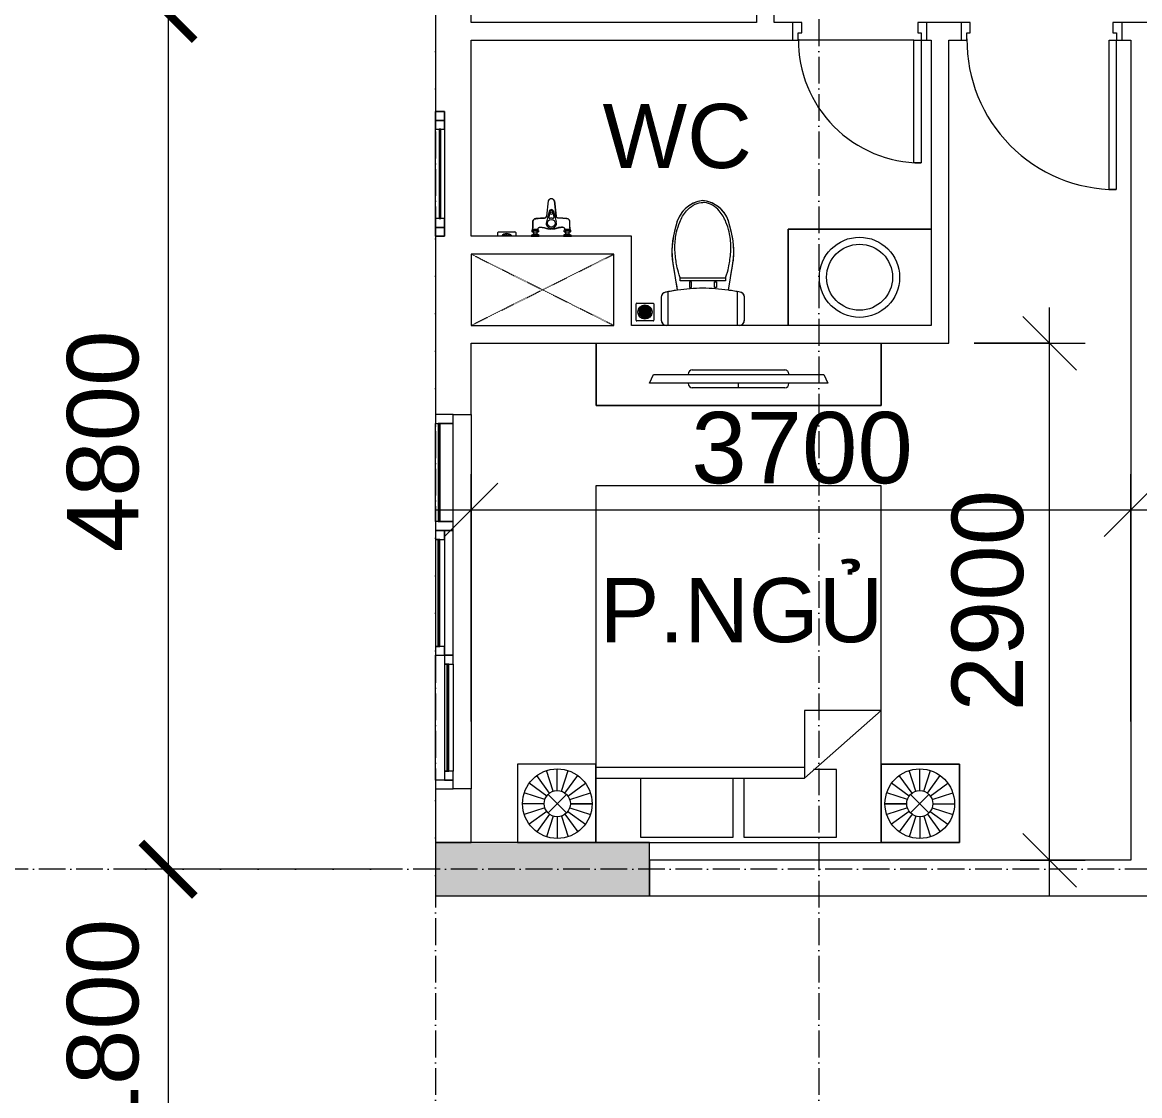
# Model space of a CAD drawing. Header units: millimetres. Extents: x -20144 to 122974, y -38328 to 48263.
# Drawn here: x 66054 to 72321, y 31680 to 37700 of the extents above; entities that cross this region are included whole.
import ezdxf

# ---------------------------------------------------------------- set-up
doc = ezdxf.new("R2010")
doc.units = ezdxf.units.MM
doc.linetypes.add('Dash', pattern=[6.35, 3.175, -3.175])
doc.linetypes.add('Grid Line', pattern=[4.2, 3, -0.6, 0, -0.6])
for name, color, linetype, lineweight in [('A-DETL-GENF', 31, 'Continuous', 5), ('A-DETL-GENF-HDLN', 161, 'Dash', 5), ('CHU', 181, 'Continuous', 5), ('CUA', 31, 'Continuous', 9), ('DIM', 1, 'Continuous', 5), ('DIM-200', 1, 'Continuous', 5), ('NET-CAT', 3, 'Continuous', 15), ('NET-THAY', 2, 'Continuous', 9), ('THIET BI', 44, 'Continuous', 5), ('THIET-BI', 44, 'Continuous', 5), ('TRUC', 225, 'Continuous', 5), ('X-COT T20$0$LC.HA', 8, 'Continuous', 9)]:
    doc.layers.add(name, color=color, linetype=linetype, lineweight=lineweight)
doc.styles.add('Arial_3', font='arial_0.ttf', dxfattribs={"height": 400})
doc.styles.add('Arial_4', font='arial_0.ttf', dxfattribs={"height": 360})
doc.styles.add('TA1', font='arial_0.ttf')
doc.dimstyles.new('D_200_KTx2', dxfattribs={"dimtxt": 400, "dimasz": 300, "dimexe": 300, "dimexo": 300, "dimgap": 160, "dimtad": 1, "dimdec": 0, "dimzin": 9, "dimtxsty": 'TA1', "dimblk": 'ARCHTICK', "dimcen": 1, "dimdle": 300, "dimclrd": 256, "dimclre": 256, "dimclrt": 7, "dimadec": 0, "dimazin": 0, "dimtfac": 1, "dimtdec": 0, "dimtix": 1, "dimtmove": 1, "dimatfit": 3, "dimldrblk": 'ARCHTICK', "dimfxl": 0, "dimtolj": 1, "dimtzin": 0, "dimlwd": -1, "dimlwe": -1, "dimarcsym": 0})
doc.dimstyles.new('Diagonal_-_2mm_Arial', dxfattribs={"dimscale": 304.8, "dimtxt": 408.10376, "dimasz": 0.984252, "dimexe": 0.656168, "dimexo": 4.593176, "dimgap": 0.098425, "dimtad": 1, "dimdec": 0, "dimzin": 0, "dimdsep": 46, "dimtxsty": 'Arial_3', "dimblk1": 'OBLIQUE', "dimblk2": 'OBLIQUE', "dimsah": 1, "dimcen": 0.09, "dimdle": 0.656168, "dimazin": 0, "dimtfac": 1, "dimtdec": 4, "dimtix": 1, "dimtmove": 0, "dimatfit": 3, "dimfxl": 0, "dimtvp": 1, "dimtolj": 1, "dimtzin": 0, "dimlwd": 9, "dimlwe": 9, "dimarcsym": 0})

# ---------------------------------------------------------------- blocks, each defined once
blk = doc.blocks.new('CUA PHONG NGU - Type 1-1365721-MẶT BẰNG TẦNG 23')
at = {"layer": 'CUA'}
for p, q in [((-317.5, 890.3), (-277.5, 890.3)), ((-317.5, 52.3), (-317.5, 890.3)), ((-277.5, 890.3), (-277.5, 52.3)), ((-277.5, 52.3), (-317.5, 52.3))]:
    blk.add_line(p, q, dxfattribs=at)
at = {"layer": 'CUA', "lineweight": 5}
for p, q in [((-318.5, 52.3), (-348.5, 52.3)), ((-318.5, 11.3), (-318.5, 52.3)), ((-298.5, 11.3), (-318.5, 11.3)), ((-298.5, -47.7), (-298.5, 11.3)), ((521.5, 11.3), (501.5, 11.3)), ((501.5, 11.3), (501.5, -47.7)), ((551.5, 52.3), (521.5, 52.3)), ((521.5, 52.3), (521.5, 11.3)), ((-348.5, -47.7), (-298.5, -47.7)), ((501.5, -47.7), (551.5, -47.7))]:
    blk.add_line(p, q, dxfattribs=at)
blk.add_arc((-317.5, 52.3), 838, 359.5, 90, dxfattribs=at)
blk = doc.blocks.new('CUA WC - Type 1-1365096-MẶT BẰNG TẦNG 23')
at = {"layer": 'CUA'}
for p, q in [((-242.5, 740.3), (-202.5, 740.3)), ((-242.5, 52.3), (-242.5, 740.3)), ((-202.5, 740.3), (-202.5, 52.3)), ((-202.5, 52.3), (-242.5, 52.3))]:
    blk.add_line(p, q, dxfattribs=at)
at = {"layer": 'CUA', "lineweight": 5}
for p, q in [((-243.5, 52.3), (-273.5, 52.3)), ((-243.5, 11.3), (-243.5, 52.3)), ((-223.5, 11.3), (-243.5, 11.3)), ((-223.5, -47.7), (-223.5, 11.3)), ((446.5, 11.3), (426.5, 11.3)), ((426.5, 11.3), (426.5, -47.7)), ((476.5, 52.3), (446.5, 52.3)), ((446.5, 52.3), (446.5, 11.3)), ((-273.5, -47.7), (-223.5, -47.7)), ((426.5, -47.7), (476.5, -47.7))]:
    blk.add_line(p, q, dxfattribs=at)
blk.add_arc((-242.5, 52.3), 688, 359.5, 90, dxfattribs=at)
blk = doc.blocks.new('X-PHONG NGU 2 - X-PHONG NGU 2_Recovery_-1759957-MẶT BẰNG TẦNG 23')
at = {"layer": 'CUA'}
for p, q in [((-1000, 0), (-1050, 0)), ((-1050, 0), (-1050, -100)), ((-450, 0), (-1000, 0)), ((-1000, 0), (-1000, -75)), ((-1000, -100), (-1000, 0)), ((-450, -75), (-450, 0)), ((-400, 0), (-450, 0)), ((-450, 0), (-450, -100)), ((300, 0), (-400, 0)), ((-400, 0), (-400, -50)), ((-400, -100), (-400, 0)), ((300, -50), (300, 0)), ((350, 0), (300, 0)), ((300, 0), (300, -50)), ((350, -50), (350, 0)), ((350, 0), (950, 0)), ((1000, 0), (950, 0)), ((950, 0), (950, -50)), ((1050, 0), (1000, 0)), ((1000, 0), (1000, -100)), ((1000, -50), (1000, 0)), ((1050, -100), (1050, 0)), ((-400, -50), (300, -50)), ((-350, -50), (-400, -50)), ((-400, -50), (-400, -100)), ((-350, -100), (-350, -50)), ((300, -50), (250, -50)), ((250, -50), (250, -100)), ((300, -50), (350, -50)), ((300, -100), (300, -50)), ((950, -25), (350, -25)), ((350, -25), (350, -35)), ((350, -35), (950, -35)), ((950, -35), (350, -35)), ((350, -35), (350, -50)), ((350, -50), (950, -50)), ((950, -35), (950, -25)), ((950, -50), (950, -35)), ((950, -50), (1000, -50)), ((-1050, -100), (-1000, -100)), ((-450, -75), (-1000, -75)), ((-1000, -75), (-1000, -85)), ((-1000, -75), (-450, -75)), ((-1000, -85), (-450, -85)), ((-450, -100), (-1000, -100)), ((-450, -85), (-450, -75)), ((-450, -100), (-400, -100)), ((-400, -100), (-350, -100)), ((250, -75), (-350, -75)), ((-350, -75), (-350, -85)), ((-350, -85), (250, -85)), ((250, -85), (-350, -85)), ((-350, -85), (-350, -100)), ((-350, -100), (250, -100)), ((250, -85), (250, -75)), ((250, -100), (250, -85)), ((250, -100), (300, -100)), ((1000, -100), (300, -100)), ((1000, -100), (1050, -100))]:
    blk.add_line(p, q, dxfattribs=at)
blk = doc.blocks.new('X-GIUONG1 - X-GIUONG-1305651-MẶT BẰNG TẦNG 23')
at = {"layer": 'THIET BI'}
for p, q in [((-800, 0), (-1239, 0)), ((-1239, 0), (-1239, -439)), ((-1239, 0), (-800, 0)), ((-1239, -439), (-1239, 0)), ((-1059.6, -158.2), (-1131.2, -59.5)), ((-1039.2, -147.8), (-1076.9, -31.8)), ((-1016.6, -144.2), (-1016.6, -22.2)), ((-993.9, -147.8), (-956.3, -31.8)), ((-973.5, -158.2), (-901.9, -59.5)), ((-800, -439), (-800, 0)), ((800, 0), (-800, 0)), ((-800, 0), (-800, -2000)), ((800, 0), (-800, 0)), ((-800, 0), (-800, -439)), ((-800, 0), (-800, -2000)), ((-550, -30), (-550, -410)), ((-30, -30), (-550, -30)), ((-30, -360), (-30, -30)), ((30, -30), (30, -360)), ((550, -30), (30, -30)), ((550, -360), (550, -30)), ((1239, 0), (800, 0)), ((800, 0), (800, -439)), ((800, -2000), (800, 0)), ((1239, 0), (800, 0)), ((800, 0), (800, -439)), ((800, -2000), (800, 0)), ((973.5, -158.2), (901.9, -59.5)), ((993.9, -147.8), (956.3, -31.8)), ((1016.6, -144.2), (1016.6, -22.2)), ((1039.2, -147.8), (1076.9, -31.8)), ((1059.6, -158.2), (1131.2, -59.5)), ((1239, -439), (1239, 0)), ((1239, -439), (1239, 0)), ((-1075.8, -174.4), (-1174.4, -102.7)), ((-957.4, -174.4), (-858.7, -102.7)), ((957.4, -174.4), (858.7, -102.7)), ((1075.8, -174.4), (1174.4, -102.7)), ((-1086.1, -194.8), (-1202.1, -157.1)), ((-1068.3, -269.1), (-964.8, -165.6)), ((-1068.3, -165.6), (-964.8, -269.1)), ((-947, -194.8), (-831, -157.1)), ((947, -194.8), (831, -157.1)), ((1068.3, -269.1), (964.8, -165.6)), ((1068.3, -165.6), (964.8, -269.1)), ((1086.1, -194.8), (1202.1, -157.1)), ((-1089.7, -217.4), (-1211.7, -217.4)), ((-1086.1, -240), (-1202.1, -277.7)), ((-947, -240), (-831, -277.7)), ((-943.4, -217.4), (-821.4, -217.4)), ((-821.4, -217.4), (-943.4, -217.4)), ((943.4, -217.4), (821.4, -217.4)), ((821.4, -217.4), (943.4, -217.4)), ((947, -240), (831, -277.7)), ((1086.1, -240), (1202.1, -277.7)), ((1089.7, -217.4), (1211.7, -217.4)), ((-1075.8, -260.4), (-1174.4, -332.1)), ((-1059.6, -276.6), (-1131.2, -375.2)), ((-1039.2, -287), (-1076.9, -402.9)), ((-1016.6, -290.5), (-1016.6, -412.5)), ((-993.9, -287), (-956.3, -402.9)), ((-973.5, -276.6), (-901.9, -375.2)), ((-957.4, -260.4), (-858.7, -332.1)), ((957.4, -260.4), (858.7, -332.1)), ((973.5, -276.6), (901.9, -375.2)), ((993.9, -287), (956.3, -402.9)), ((1016.6, -290.5), (1016.6, -412.5)), ((1039.2, -287), (1076.9, -402.9)), ((1059.6, -276.6), (1131.2, -375.2)), ((1075.8, -260.4), (1174.4, -332.1)), ((-370, -360), (-800, -740)), ((-370, -740), (-370, -360)), ((800, -360), (-370, -360)), ((-550, -410), (-420, -410)), ((-370, -420), (800, -420)), ((-1239, -439), (-800, -439)), ((-800, -439), (-1239, -439)), ((800, -439), (1239, -439)), ((800, -439), (1239, -439)), ((-800, -740), (-370, -740)), ((-800, -2000), (800, -2000)), ((-800, -2000), (800, -2000))]:
    blk.add_line(p, q, dxfattribs=at)
for centre, radius in [((-1016.6, -217.4), 195.1), ((1016.6, -217.4), 195.1), ((-1016.6, -217.4), 73.2), ((1016.6, -217.4), 73.2)]:
    blk.add_circle(centre, radius, dxfattribs=at)
blk = doc.blocks.new('X-TV - X-TV-1830100-MẶT BẰNG TẦNG 23')
at = {"layer": 'THIET BI'}
for p, q in [((1599.2, 350), (0, 350)), ((0, 350), (0, 0.4)), ((0, 350), (1599.2, 350)), ((0, 0.4), (0, 350)), ((1599.2, 0.4), (1599.2, 350)), ((1599.2, 350), (1599.2, 0.4)), ((299.6, 225), (1299.6, 225)), ((322.1, 175), (299.6, 225)), ((539.6, 250), (1059.6, 250)), ((799.6, 250), (799.6, 225)), ((1299.6, 225), (1277.1, 175)), ((1277.1, 175), (322.1, 175)), ((1059.6, 150), (539.6, 150))]:
    blk.add_line(p, q, dxfattribs=at)
for centre, start_param, end_param in [((539.6, 225), 0, 1.570796), ((1059.6, 225), 4.712389, 6.283185), ((539.6, 175), 1.570796, 3.141593), ((1059.6, 175), 3.141593, 4.712389)]:
    blk.add_ellipse(centre, major_axis=(0, 25), ratio=0.9, start_param=start_param, end_param=end_param, dxfattribs=at)
blk = doc.blocks.new('X-SEN1 - X-SEN-1404906-MẶT BẰNG TẦNG 23')
at = {"layer": 'THIET-BI'}
for p, q in [((-67.5, 0), (-112.5, 0)), ((-112.5, 0), (-112.5, -3.8)), ((-112.5, 0), (-67.5, 0)), ((-112.5, -3.8), (-112.5, 0)), ((-67.5, -3.8), (-67.5, 0)), ((-67.5, 0), (-67.5, -3.8)), ((112.5, 0), (67.5, 0)), ((67.5, 0), (67.5, -3.8)), ((67.5, 0), (67.5, -3.8)), ((112.5, 0), (67.5, 0)), ((112.5, -3.8), (112.5, 0)), ((112.5, -3.8), (112.5, 0)), ((-112.5, -3.8), (-99.9, -12.6)), ((-67.5, -3.8), (-112.5, -3.8)), ((-112.5, -3.8), (-99.9, -12.6)), ((-99.9, -25.3), (-107.2, -25.3)), ((-72.8, -25.3), (-107.2, -25.3)), ((-107.2, -34.3), (-105.1, -34.3)), ((-107.2, -34.3), (-72.8, -34.3)), ((-105.1, -34.3), (-105.1, -37.2)), ((-105.1, -34.3), (-105.1, -37.2)), ((-74.9, -34.3), (-105.1, -34.3)), ((-105.1, -37.2), (-74.9, -37.2)), ((-99.9, -12.6), (-99.9, -25.3)), ((-99.9, -12.6), (-80.1, -12.6)), ((-80.1, -12.6), (-99.9, -12.6)), ((-99.9, -12.6), (-99.9, -25.3)), ((-80.1, -12.6), (-67.5, -3.8)), ((-80.1, -12.6), (-67.5, -3.8)), ((-80.1, -25.3), (-80.1, -12.6)), ((-80.1, -25.3), (-80.1, -12.6)), ((-72.8, -25.3), (-80.1, -25.3)), ((-74.9, -37.2), (-74.9, -34.3)), ((-74.9, -34.3), (-72.8, -34.3)), ((-74.9, -37.2), (-74.9, -34.3)), ((67.5, -3.8), (80.1, -12.6)), ((112.5, -3.8), (67.5, -3.8)), ((67.5, -3.8), (80.1, -12.6)), ((80.1, -25.3), (72.8, -25.3)), ((107.2, -25.3), (72.8, -25.3)), ((72.8, -34.3), (74.9, -34.3)), ((72.8, -34.3), (107.2, -34.3)), ((74.9, -34.3), (74.9, -37.2)), ((74.9, -34.3), (74.9, -37.2)), ((105.1, -34.3), (74.9, -34.3)), ((74.9, -37.2), (105.1, -37.2)), ((80.1, -12.6), (80.1, -25.3)), ((99.9, -12.6), (80.1, -12.6)), ((80.1, -12.6), (99.9, -12.6)), ((99.9, -12.6), (80.1, -12.6)), ((80.1, -12.6), (80.1, -25.3)), ((99.9, -12.6), (112.5, -3.8)), ((99.9, -12.6), (112.5, -3.8)), ((99.9, -25.3), (99.9, -12.6)), ((99.9, -25.3), (99.9, -12.6)), ((107.2, -25.3), (99.9, -25.3)), ((105.1, -37.2), (105.1, -34.3)), ((105.1, -34.3), (107.2, -34.3)), ((105.1, -37.2), (105.1, -34.3)), ((-12.9, -141.7), (-27.6, -80.8)), ((-27.3, -113.1), (-17.5, -199.2)), ((-17.5, -199.2), (-27.3, -113.1)), ((-7.7, -139.6), (-13.8, -105.5)), ((7.7, -139.6), (13.8, -105.5)), ((12.9, -141.7), (27.6, -80.8)), ((17.5, -199.2), (27.3, -113.1)), ((17.5, -199.2), (27.3, -113.1))]:
    blk.add_line(p, q, dxfattribs=at)
for centre, radius in [((0, -73.2), 21.5), ((0, -130.1), 7.2)]:
    blk.add_circle(centre, radius, dxfattribs=at)
for centre, radius, start, end in [((-102.9, -29.8), 6.9, 148.02464, 211.97536), ((-102.9, -29.8), 6.9, 148.02464, 211.97536), ((-107.2, -27.1), 1.8, 90, 148.02464), ((-107.2, -27.1), 1.8, 90, 148.02464), ((-107.2, -32.5), 1.8, 211.97536, 270), ((-107.2, -32.5), 1.8, 211.97536, 270), ((-112.5, -29.8), 6.9, 319.28447, 40.71553), ((-94.4, -29.8), 6.9, 139.28447, 220.71553), ((-85.4, -29.8), 6.9, 319.28447, 40.71553), ((-67.5, -29.8), 6.9, 139.28447, 220.71553), ((-72.8, -27.1), 1.8, 31.97536, 90), ((-72.8, -27.1), 1.8, 31.97536, 90), ((-72.8, -32.5), 1.8, 270, 328.02464), ((-72.8, -32.5), 1.8, 270, 328.02464), ((-77.1, -29.8), 6.9, 328.02464, 31.97536), ((-77.1, -29.8), 6.9, 328.02464, 31.97536), ((-0.4, -73.2), 28.3, 89.25175, 195.66926), ((0.4, -73.2), 28.3, 344.33074, 90.74825), ((77.1, -29.8), 6.9, 148.02464, 211.97536), ((77.1, -29.8), 6.9, 148.02464, 211.97536), ((72.8, -27.1), 1.8, 90, 148.02464), ((72.8, -27.1), 1.8, 90, 148.02464), ((72.8, -32.5), 1.8, 211.97536, 270), ((72.8, -32.5), 1.8, 211.97536, 270), ((67.5, -29.8), 6.9, 319.28447, 40.71553), ((85.6, -29.8), 6.9, 139.28447, 220.71553), ((94.6, -29.8), 6.9, 319.28447, 40.71553), ((112.5, -29.8), 6.9, 139.28447, 220.71553), ((107.2, -27.1), 1.8, 31.97536, 90), ((107.2, -27.1), 1.8, 31.97536, 90), ((107.2, -32.5), 1.8, 270, 328.02464), ((107.2, -32.5), 1.8, 270, 328.02464), ((102.9, -29.8), 6.9, 328.02464, 31.97536), ((102.9, -29.8), 6.9, 328.02464, 31.97536), ((-9.4, -104.7), 4.5, 74.07034, 190.15556), ((-0.4, -73.2), 28.3, 254.07034, 270.74825), ((0.4, -73.2), 28.3, 269.25175, 285.92966), ((9.4, -104.7), 4.5, 349.84444, 105.92966), ((0, -134.7), 14.7, 208.41441, 331.58559), ((0, -136.6), 8.24, 201.12938, 338.87062), ((0, -191), 19.3, 205.0481, 334.9519), ((0, -191), 19.3, 205.0481, 334.9519)]:
    blk.add_arc(centre, radius, start, end, dxfattribs=at)
for points, knots in [([(-105.1, -37.2), (-105.1, -39.1), (-104.9, -42.9), (-104.7, -48.5), (-104.5, -54.2), (-104.2, -61.7), (-103.9, -68.4), (-103.8, -73.6), (-103.7, -75.5), (-103.7, -76.7), (-103.6, -77.6), (-103.6, -78.6), (-103.6, -79.8), (-103.6, -81), (-103.5, -81.8), (-103.5, -82.3), (-103.5, -82.6), (-103.4, -83), (-103.4, -83.5), (-103.3, -84.3), (-103.2, -85.5), (-103.1, -86.6), (-102.8, -87.6), (-102.6, -88.2), (-102.3, -88.9), (-101.9, -89.7), (-101.3, -90.8), (-100.6, -91.7), (-100, -92.5), (-99, -93.6), (-97.8, -94.7), (-96.2, -95.8), (-95, -96.6), (-93.7, -97.2), (-92.4, -97.7), (-91.2, -98.1), (-90.3, -98.4), (-89.6, -98.5), (-88.9, -98.7), (-88, -98.8), (-86.8, -99), (-85.6, -99.1), (-84.7, -99.1), (-84, -99.2), (-83.3, -99.3), (-82.3, -99.4), (-81.2, -99.5), (-79.7, -99.6), (-77.9, -99.8), (-75.5, -100), (-72.8, -100.2), (-70, -100.5), (-66.3, -100.8), (-61.6, -101.2), (-56, -101.5), (-51.7, -101.8), (-48.8, -101.9), (-47.3, -101.9), (-46.1, -101.9), (-45.1, -102), (-44.4, -102), (-43.6, -102), (-42.6, -102), (-41.4, -102), (-40.1, -102), (-39.3, -102.1), (-38.8, -102.1), (-38.5, -102.2), (-38.1, -102.2), (-37.6, -102.3), (-36.8, -102.4), (-35.6, -102.6), (-34.3, -103), (-33.2, -103.5), (-32.5, -104), (-31.7, -104.6), (-30.5, -105.7), (-29, -107.6), (-27.9, -110.1), (-27.4, -112), (-27.3, -113.1)], [0, 0, 0, 0, 0.041667, 0.083333, 0.125, 0.166667, 0.25, 0.270833, 0.28125, 0.291667, 0.296875, 0.302083, 0.3125, 0.322917, 0.328125, 0.330729, 0.333333, 0.335938, 0.338542, 0.34375, 0.354167, 0.364583, 0.369792, 0.375, 0.380208, 0.385417, 0.395833, 0.40625, 0.411458, 0.416667, 0.4375, 0.447917, 0.458333, 0.46875, 0.479167, 0.489583, 0.494792, 0.5, 0.505208, 0.510417, 0.520833, 0.53125, 0.536458, 0.541667, 0.546875, 0.552083, 0.5625, 0.572917, 0.583333, 0.604167, 0.625, 0.645833, 0.666667, 0.708333, 0.75, 0.791667, 0.802083, 0.8125, 0.822917, 0.828125, 0.833333, 0.838542, 0.84375, 0.854167, 0.864583, 0.869792, 0.872396, 0.875, 0.877604, 0.880208, 0.885417, 0.895833, 0.90625, 0.916667, 0.921875, 0.927083, 0.9375, 0.958333, 0.979167, 1, 1, 1, 1]), ([(-105.1, -37.2), (-104.5, -52.3), (-103.9, -68.7), (-103.3, -87.5), (-99.6, -93.9), (-92.4, -98.5), (-72.6, -100.1), (-54, -102.2), (-33.9, -102), (-28.7, -107.4), (-27.8, -111), (-27.3, -113.1)], [0, 0, 0, 0, 45.441328, 49.333631, 56.110562, 66.562664, 73.682324, 114.966912, 125.570438, 129.900151, 136.284558, 136.284558, 136.284558, 136.284558]), ([(0, -41), (-2, -40.9), (-5.6, -40.9), (-10.3, -41.2), (-14.4, -41.6), (-18, -42.2), (-21.2, -42.9), (-24.2, -43.7), (-27.1, -44.6), (-30, -45.4), (-32.9, -46.3), (-35.8, -47.2), (-38.8, -47.9), (-41.8, -48.6), (-45.1, -49.2), (-48.4, -49.8), (-51.8, -50.2), (-54.8, -50.5), (-56.9, -50.7), (-58.1, -50.8), (-59, -50.9), (-59.9, -51), (-60.8, -51), (-61.7, -51), (-62.4, -51), (-63, -51), (-63.6, -51), (-64.4, -50.9), (-65.1, -50.8), (-65.7, -50.7), (-66.1, -50.6), (-66.5, -50.5), (-67.1, -50.4), (-68.1, -50.1), (-69.1, -49.6), (-70.1, -49), (-71.1, -48.3), (-72, -47.4), (-72.8, -46.6), (-73.3, -45.8), (-73.8, -45.1), (-74.1, -44.3), (-74.4, -43.5), (-74.6, -42.6), (-74.7, -41.9), (-74.8, -41.3), (-74.8, -40.9), (-74.9, -40.4), (-74.9, -39.8), (-74.9, -38.8), (-74.9, -37.9), (-74.9, -37.2)], [0, 0, 0, 0, 0.041667, 0.083333, 0.125, 0.166667, 0.208333, 0.25, 0.291667, 0.333333, 0.375, 0.416667, 0.458333, 0.5, 0.541667, 0.583333, 0.625, 0.666667, 0.6875, 0.697917, 0.708333, 0.71875, 0.729167, 0.739583, 0.75, 0.755208, 0.760417, 0.770833, 0.78125, 0.786458, 0.791667, 0.796875, 0.802083, 0.8125, 0.833333, 0.84375, 0.854167, 0.875, 0.885417, 0.895833, 0.90625, 0.916667, 0.927083, 0.9375, 0.947917, 0.953125, 0.958333, 0.963542, 0.96875, 0.979167, 1, 1, 1, 1]), ([(-74.9, -37.2), (-74.9, -39.9), (-75, -44.9), (-67.9, -51.6), (-55.3, -50.7), (-39.4, -48.7), (-24.4, -43.4), (-11.8, -40.7), (0, -41)], [0, 0, 0, 0, 8.475038, 15.961674, 29.255673, 47.963091, 70.422589, 93.837243, 93.837243, 93.837243, 93.837243]), ([(74.9, -37.2), (74.9, -37.9), (74.9, -38.8), (74.9, -39.8), (74.9, -40.4), (74.8, -40.9), (74.8, -41.3), (74.7, -41.9), (74.6, -42.6), (74.4, -43.3), (74.3, -43.9), (74.1, -44.4), (73.8, -45.1), (73.3, -45.8), (72.8, -46.6), (72, -47.4), (71.1, -48.3), (70.1, -49), (69.1, -49.6), (68.1, -50.1), (67.1, -50.4), (66.5, -50.5), (66.1, -50.6), (65.7, -50.7), (65.1, -50.8), (64.4, -50.9), (63.5, -51), (62.7, -51), (62.1, -51), (61.5, -51), (60.8, -51), (59.9, -51), (59, -50.9), (58.1, -50.8), (56.9, -50.7), (54.8, -50.5), (51.8, -50.2), (47.2, -49.6), (41.8, -48.7), (36.8, -47.4), (32.9, -46.3), (30, -45.4), (27.1, -44.6), (24.2, -43.7), (21.2, -42.9), (18, -42.2), (14.4, -41.6), (10.3, -41.2), (5.6, -40.9), (2, -40.9), (0, -41)], [0, 0, 0, 0, 0.020833, 0.03125, 0.036458, 0.041667, 0.046875, 0.052083, 0.0625, 0.072917, 0.078125, 0.083333, 0.09375, 0.104167, 0.114583, 0.125, 0.145833, 0.15625, 0.166667, 0.1875, 0.197917, 0.203125, 0.208333, 0.213542, 0.21875, 0.229167, 0.239583, 0.25, 0.255208, 0.260417, 0.270833, 0.28125, 0.291667, 0.302083, 0.3125, 0.333333, 0.375, 0.416667, 0.5, 0.583333, 0.625, 0.666667, 0.708333, 0.75, 0.791667, 0.833333, 0.875, 0.916667, 0.958333, 1, 1, 1, 1]), ([(74.9, -37.2), (74.9, -39.9), (75, -44.9), (67.9, -51.6), (55.3, -50.7), (39.4, -48.7), (24.4, -43.4), (11.8, -40.7), (0, -41)], [0, 0, 0, 0, 8.475038, 15.961674, 29.255673, 47.963091, 70.422589, 93.837243, 93.837243, 93.837243, 93.837243]), ([(27.3, -113.1), (27.4, -112), (27.9, -110.1), (29, -107.6), (30.5, -105.7), (31.7, -104.6), (32.5, -104), (33.2, -103.5), (34.3, -103), (35.6, -102.6), (36.8, -102.4), (37.6, -102.3), (38.1, -102.2), (38.5, -102.2), (38.8, -102.1), (39.3, -102.1), (40.1, -102), (41.4, -102), (42.6, -102), (43.6, -102), (44.4, -102), (45.1, -102), (46.1, -101.9), (47.3, -101.9), (48.8, -101.9), (51.7, -101.8), (57.9, -101.4), (65.3, -100.9), (72.8, -100.2), (76.9, -99.8), (79.7, -99.6), (81.2, -99.5), (82.3, -99.4), (83.3, -99.3), (84, -99.2), (84.7, -99.1), (85.6, -99.1), (86.8, -99), (88, -98.8), (88.9, -98.7), (89.6, -98.5), (90.3, -98.4), (91.2, -98.1), (92.4, -97.7), (93.7, -97.2), (95, -96.6), (96.2, -95.8), (97.8, -94.7), (99.2, -93.4), (100.4, -91.9), (101.3, -90.8), (101.9, -89.7), (102.3, -88.9), (102.6, -88.2), (102.8, -87.6), (103.1, -86.6), (103.2, -85.5), (103.3, -84.3), (103.4, -83.5), (103.4, -83), (103.5, -82.6), (103.5, -82.3), (103.5, -81.8), (103.6, -81), (103.6, -79.8), (103.6, -78.6), (103.6, -77.6), (103.7, -76.7), (103.7, -75.5), (103.8, -73.6), (103.9, -70.3), (104.1, -65.5), (104.5, -54.2), (104.8, -44.8), (105.1, -37.2)], [0, 0, 0, 0, 0.020833, 0.041667, 0.0625, 0.072917, 0.078125, 0.083333, 0.09375, 0.104167, 0.114583, 0.119792, 0.122396, 0.125, 0.127604, 0.130208, 0.135417, 0.145833, 0.15625, 0.161458, 0.166667, 0.171875, 0.177083, 0.1875, 0.197917, 0.208333, 0.25, 0.333333, 0.375, 0.416667, 0.427083, 0.4375, 0.447917, 0.453125, 0.458333, 0.463542, 0.46875, 0.479167, 0.489583, 0.494792, 0.5, 0.505208, 0.510417, 0.520833, 0.53125, 0.541667, 0.552083, 0.5625, 0.583333, 0.59375, 0.604167, 0.614583, 0.619792, 0.625, 0.630208, 0.635417, 0.645833, 0.65625, 0.661458, 0.664062, 0.666667, 0.669271, 0.671875, 0.677083, 0.6875, 0.697917, 0.703125, 0.708333, 0.71875, 0.729167, 0.75, 0.791667, 0.833333, 1, 1, 1, 1]), ([(105.1, -37.2), (104.5, -52.3), (103.9, -68.7), (103.3, -87.5), (99.6, -93.9), (92.4, -98.5), (72.6, -100.1), (54, -102.2), (33.9, -102), (28.7, -107.4), (27.8, -111), (27.3, -113.1)], [0, 0, 0, 0, 45.441328, 49.333631, 56.110562, 66.562664, 73.682324, 114.966912, 125.570438, 129.900151, 136.284558, 136.284558, 136.284558, 136.284558])]:
    blk.add_open_spline(points, degree=3, knots=knots, dxfattribs=at)
blk = doc.blocks.new('X-LA - X-LA-1830109-MẶT BẰNG TẦNG 23')
at = {"layer": 'THIET-BI'}
for p, q in [((401.2, -540), (401.2, 0)), ((401.2, 0), (401.2, -540)), ((-401.2, -540), (401.2, -540)), ((401.2, -540), (-401.2, -540))]:
    blk.add_line(p, q, dxfattribs=at)
for radius in [225, 185]:
    blk.add_circle((0, -270), radius, dxfattribs=at)
blk = doc.blocks.new('X-XI2 - X-XI-V119-MẶT BẰNG TẦNG 23')
at = {"layer": 'THIET-BI'}
for p, q in [((194.6, 0), (194.6, -186.1)), ((215, -2.1), (204.3, 0)), ((-230.6, -16.8), (-233.2, -33.2)), ((-233.2, -29), (-233.2, -157.9)), ((-233.2, -29), (-233.2, -157.9)), ((-233.2, -33.2), (-233.2, -45)), ((-233.2, -45), (-233.2, -157.9)), ((-227.9, -12.2), (-230.6, -16.8)), ((-222, -6.1), (-227.9, -12.2)), ((-212.4, -1.2), (-222, -6.1)), ((-204.3, 0), (-212.4, -1.2)), ((-194.6, 0), (-194.6, -185.7)), ((219.3, -4.2), (215, -2.1)), ((224.8, -8.5), (219.3, -4.2)), ((227.7, -12), (224.8, -8.5)), ((231.6, -19.3), (227.7, -12)), ((233.2, -29), (231.6, -19.3)), ((233.2, -157.9), (233.2, -29)), ((233.2, -157.9), (233.2, -29)), ((233.2, -157.9), (233.2, -29)), ((-233.2, -157.9), (-232.9, -162.1)), ((-232.9, -162.1), (-231, -169.1)), ((-231, -169.1), (-228, -174.5)), ((-228, -174.5), (-224.2, -178.9)), ((-224.2, -178.9), (-216.9, -183.9)), ((-216.9, -183.9), (-209.4, -186.4)), ((-209.4, -186.4), (-202.4, -187.7)), ((-202.4, -187.7), (-192, -189.7)), ((143.8, -197.5), (212.9, -185.5)), ((212.9, -185.5), (220.8, -181.7)), ((220.8, -181.7), (226.5, -176.5)), ((226.5, -176.5), (231.9, -166.7)), ((231.9, -166.7), (233.2, -157.9)), ((-192, -189.7), (-184.2, -191.1)), ((-184.2, -191.1), (-168, -193.8)), ((-168, -193.8), (-149.9, -196.6)), ((-143.8, -197.5), (-166.7, -335.2)), ((-143.8, -197.5), (-166.7, -335.2)), ((-147.8, -221.1), (-155.3, -266.3)), ((-149.9, -196.6), (-143.8, -197.5)), ((-143.8, -197.5), (-147.8, -221.1)), ((-127.7, -249.9), (127.7, -249.9)), ((-127.7, -267.8), (-127.7, -249.9)), ((-76.6, -213.5), (-66.1, -213.5)), ((-76.6, -245), (-76.6, -213.5)), ((-66.1, -245), (-76.6, -245)), ((-66.1, -213.5), (-66.1, -245)), ((64, -213.5), (64, -245)), ((74.4, -213.5), (64, -213.5)), ((64, -245), (74.4, -245)), ((74.4, -245), (74.4, -213.5)), ((127.7, -249.9), (127.7, -267.8)), ((166.7, -335.2), (143.8, -197.5)), ((166.7, -335.2), (143.8, -197.5)), ((146.9, -216.1), (143.8, -197.5)), ((151.8, -245.3), (146.9, -216.1)), ((157.2, -277.8), (151.8, -245.3)), ((-161.5, -303.8), (-164.6, -322)), ((-157.7, -280.9), (-161.5, -303.8)), ((-155.3, -266.3), (-157.7, -280.9)), ((-8.6, -267.8), (-127.7, -267.8)), ((127.7, -267.8), (-8.6, -267.8)), ((161.7, -304.9), (157.2, -277.8)), ((166.7, -335.2), (161.7, -304.9)), ((-171, -365.1), (-172.5, -383)), ((-168.9, -349), (-171, -365.1)), ((-164.6, -322), (-168.9, -349)), ((171.6, -371), (166.7, -335.2)), ((173.2, -395.8), (171.6, -371)), ((-172.5, -383), (-173.5, -402.2)), ((-173.5, -402.2), (-173.1, -436.1)), ((-173.1, -436.1), (-172.5, -446.5)), ((172.5, -446.5), (173.5, -426.5)), ((173.5, -426.5), (173.2, -395.8)), ((-172.5, -446.5), (-169.6, -474.8)), ((-169.6, -474.8), (-166.5, -495.3)), ((-166.5, -495.3), (-161.1, -520.9)), ((165.2, -502.3), (172.5, -446.5)), ((-161.1, -520.9), (-151.4, -555.9)), ((-151.4, -555.9), (-143.5, -587)), ((145.5, -581), (151.4, -555.9)), ((151.4, -555.9), (155.1, -543.7)), ((155.1, -543.7), (161.7, -518.5)), ((161.7, -518.5), (165.2, -502.3)), ((-143.5, -587), (-131.8, -612.8)), ((-131.8, -612.8), (-121.7, -628.9)), ((114.1, -638.9), (131.6, -613.2)), ((131.6, -613.2), (145.5, -581)), ((-121.7, -628.9), (-100.2, -653.8)), ((-100.2, -653.8), (-87.5, -664.8)), ((-87.5, -664.8), (-69.9, -676.9)), ((-69.9, -676.9), (-49.6, -687.2)), ((-49.6, -687.2), (-19.9, -696.9)), ((34.6, -692.9), (60.8, -681.9)), ((60.8, -681.9), (86, -665.9)), ((86, -665.9), (100.2, -653.8)), ((100.2, -653.8), (114.1, -638.9)), ((-19.9, -696.9), (0, -700.2)), ((0, -700.2), (34.6, -692.9))]:
    blk.add_line(p, q, dxfattribs=at)
for centre, radius, start, end in [((204.3, -29), 29, 360, 90), ((204.3, -29), 29, 0, 90), ((-204.3, -29), 29, 90, 180), ((-204.3, -29), 29, 90, 180), ((-204.3, -157.9), 29, 180, 259.85987), ((-204.3, -157.9), 29, 180, 259.85987), ((18.1, 960), 1168.8, 258.77622, 262.03475), ((18.1, 960), 1168.8, 258.77622, 262.03475), ((-18.1, 960), 1168.8, 277.96525, 281.22378), ((-18.1, 960), 1168.8, 277.96525, 281.22378), ((204.3, -157.9), 29, 280.14013, 360), ((204.3, -157.9), 29, 280.14013, 0), ((18.1, 960), 1168.8, 262.14467, 269.16333), ((-16, 957.7), 1166.4, 270.83748, 277.76826), ((287.1, -414.4), 460.7, 170.09406, 197.88556), ((287.1, -414.4), 460.7, 170.09406, 197.88556), ((-287.1, -414.4), 460.7, 342.11444, 9.90594), ((-287.1, -414.4), 460.7, 342.11444, 9.90594), ((18.2, -529.6), 171.6, 188.82666, 263.90979), ((18.2, -529.6), 171.6, 188.82666, 263.90979), ((-18.2, -529.6), 171.6, 276.09021, 351.17334), ((-18.2, -529.6), 171.6, 276.09021, 351.17334)]:
    blk.add_arc(centre, radius, start, end, dxfattribs=at)
for points in [[(-127.7, -267.8), (-143.4, -315.6), (-152.2, -364.8), (-160.3, -442.2), (-151, -516.8), (-129.6, -585.3), (-93.5, -652), (-37.5, -689.3), (-2.9, -689.4), (0, -689.4)], [(127.7, -267.8), (143.4, -315.6), (152.2, -364.8), (160.3, -442.2), (151, -516.8), (129.6, -585.3), (93.5, -652), (37.5, -689.3), (2.9, -689.4), (0, -689.4)]]:
    blk.add_open_spline(points, degree=3, knots=[12.724379, 12.724379, 12.724379, 12.724379, 75.096459, 151.912755, 228.70098, 282.501534, 351.034079, 439.49288, 447.51098, 447.51098, 447.51098, 447.51098], dxfattribs=at)
blk = doc.blocks.new('X-PHONG WC - X-PHONG WC 700-1722877-MẶT BẰNG TẦNG 23')
at = {"layer": 'CUA'}
for p, q in [((-300, 100), (-350, 100)), ((-350, 100), (-350, 50)), ((-350, 100), (350, 100)), ((-350, 50), (-350, 100)), ((-250, 100), (-300, 100)), ((-300, 100), (-300, 50)), ((-300, 50), (-300, 100)), ((-250, 50), (-250, 100)), ((250, 80), (-250, 80)), ((-250, 80), (-250, 70)), ((-250, 70), (250, 70)), ((300, 100), (250, 100)), ((250, 100), (250, 50)), ((250, 70), (250, 80)), ((300, 50), (300, 100)), ((350, 100), (300, 100)), ((300, 100), (300, 50)), ((350, 50), (350, 100)), ((350, 100), (350, 50)), ((-350, 50), (-300, 50)), ((350, 50), (-350, 50)), ((-300, 50), (-250, 50)), ((250, 50), (300, 50)), ((300, 50), (350, 50))]:
    blk.add_line(p, q, dxfattribs=at)
blk = doc.blocks.new('X-PHEU - X-PHEU-V147-MẶT BẰNG TẦNG 23')
at = {"layer": 'THIET-BI'}
for p, q in [((25, 100), (25, 121)), ((29, 125), (121, 125)), ((52.5, 103.1), (52.5, 100)), ((57.5, 100), (57.5, 106.5)), ((62.5, 108.8), (62.5, 100)), ((67.5, 100), (67.5, 110.2)), ((72.5, 110.9), (72.5, 100)), ((77.5, 100), (77.5, 110.9)), ((82.5, 110.2), (82.5, 100)), ((87.5, 100), (87.5, 108.8)), ((92.5, 106.5), (92.5, 100)), ((97.5, 100), (97.5, 103.1)), ((125, 121), (125, 100))]:
    blk.add_line(p, q, dxfattribs=at)
for centre, radius, start, end in [((29, 121), 4, 90, 180), ((75, 75), 40, 43.88071, 138.88774), ((75, 75), 36, 119.0853, 128.68219), ((75, 75), 36, 102.0247, 110.31751), ((75, 75), 36, 90, 93.98208), ((75, 75), 36, 86.01792, 90), ((75, 75), 36, 69.68249, 77.9753), ((75, 75), 36, 51.31781, 60.9147), ((121, 121), 4, 0, 90)]:
    blk.add_arc(centre, radius, start, end, dxfattribs=at)
blk = doc.blocks.new('X-PHEU - X-PHEU-1231512-MẶT BẰNG TẦNG 23')
at = {"layer": 'THIET-BI'}
for p, q in [((25, 29), (25, 121)), ((29, 125), (121, 125)), ((42.5, 90.5), (42.5, 59.5)), ((47.5, 51.8), (47.5, 98.2)), ((52.5, 103.1), (52.5, 46.9)), ((57.5, 43.5), (57.5, 106.5)), ((62.5, 108.8), (62.5, 41.2)), ((67.5, 39.8), (67.5, 110.2)), ((72.5, 110.9), (72.5, 78.1)), ((72.5, 71.9), (72.5, 39.1)), ((77.5, 78.1), (77.5, 110.9)), ((77.5, 39.1), (77.5, 71.9)), ((82.5, 110.2), (82.5, 39.8)), ((87.5, 41.2), (87.5, 108.8)), ((92.5, 106.5), (92.5, 43.5)), ((97.5, 46.9), (97.5, 103.1)), ((102.5, 98.2), (102.5, 51.8)), ((107.5, 59.5), (107.5, 90.5)), ((125, 121), (125, 29)), ((121, 25), (29, 25))]:
    blk.add_line(p, q, dxfattribs=at)
blk.add_circle((75, 75), 40, dxfattribs=at)
for centre, radius, start, end in [((29, 121), 4, 90, 180), ((75, 75), 36, 139.80824, 154.52563), ((75, 75), 36, 119.0853, 128.68219), ((75, 75), 36, 102.0247, 110.31751), ((75, 75), 4, 128.68219, 231.31781), ((75, 75), 36, 90, 93.98208), ((75, 75), 36, 86.01792, 90), ((75, 75), 4, 308.68219, 51.31781), ((75, 75), 36, 69.68249, 77.9753), ((75, 75), 36, 51.31781, 60.9147), ((75, 75), 36, 25.47437, 40.19176), ((121, 121), 4, 0, 90), ((29, 29), 4, 180, 270), ((75, 75), 36, 205.47437, 220.19176), ((75, 75), 36, 231.31781, 240.9147), ((75, 75), 36, 249.68249, 257.9753), ((75, 75), 36, 266.01792, 270), ((75, 75), 36, 270, 273.98208), ((75, 75), 36, 282.0247, 290.31751), ((75, 75), 36, 299.0853, 308.68219), ((75, 75), 36, 319.80824, 334.52563), ((121, 29), 4, 270, 360)]:
    blk.add_arc(centre, radius, start, end, dxfattribs=at)
blk = doc.blocks.new('Family1 - Family1 2-1923056-MẶT BẰNG TẦNG 23')
at = {"layer": 'A-DETL-GENF'}
for p, q in [((800, 400), (0, 400)), ((0, 400), (0, 0)), ((800, 0), (800, 400)), ((0, 0), (800, 0))]:
    blk.add_line(p, q, dxfattribs=at)
at = {"layer": 'A-DETL-GENF-HDLN'}
for p, q in [((0, 400), (800, 0.8)), ((0, 0), (800, 399.2))]:
    blk.add_line(p, q, dxfattribs=at)
blk = doc.blocks.new('DIMBLOCK101-MẶT BẰNG TẦNG 23')
at = {"layer": 'DIM-200', "lineweight": 9, "transparency": 16777216}
for p, q in [((71816.7, 35899.9), (71666.7, 36049.9)), ((71816.7, 32799.9), (71816.7, 36099.9)), ((71393.9, 35899.9), (72016.7, 35899.9)), ((71816.7, 35899.9), (71393.9, 35899.9)), ((71816.7, 35899.9), (71966.7, 35749.9)), ((71816.7, 32999.9), (71666.7, 33149.9)), ((71652.1, 32999.9), (72016.7, 32999.9)), ((71816.7, 32999.9), (71652.1, 32999.9)), ((71816.7, 32999.9), (71966.7, 32849.9))]:
    blk.add_line(p, q, dxfattribs=at)
at = {"layer": 'DIM-200', "color": 0, "lineweight": 9, "transparency": 16777216, "insert": (71267.4, 33834.6), "char_height": 400, "width": 1476.708, "attachment_point": 1, "rotation": 90, "line_spacing_factor": 0.941778, "style": 'Arial_3'}
blk.add_mtext('2900', dxfattribs=at)
blk = doc.blocks.new('_Oblique')
at = {"color": 0, "linetype": 'ByBlock', "lineweight": -2}
blk.add_line((-0.5, -0.5), (0.5, 0.5), dxfattribs=at)
blk = doc.blocks.new('DIMBLOCK102-MẶT BẰNG TẦNG 23')
at = {"layer": 'DIM-200', "lineweight": 9, "transparency": 16777216}
for p, q in [((68571.4, 33777.6), (68571.4, 35165.4)), ((72271.5, 33777.6), (72271.5, 35165.4)), ((68571.4, 34965.4), (68721.4, 35115.4)), ((72271.5, 34965.4), (72421.5, 35115.4)), ((68371.4, 34965.4), (72471.5, 34965.4)), ((68571.4, 34965.4), (68421.4, 34815.4)), ((68571.4, 34965.4), (68571.4, 33777.6)), ((72271.5, 34965.4), (72121.5, 34815.4)), ((72271.5, 34965.4), (72271.5, 33777.6))]:
    blk.add_line(p, q, dxfattribs=at)
at = {"layer": 'DIM-200', "color": 0, "lineweight": 9, "transparency": 16777216, "insert": (69806.1, 35514.7), "char_height": 400, "width": 1476.708, "attachment_point": 1, "line_spacing_factor": 0.941778, "style": 'Arial_3'}
blk.add_mtext('3700', dxfattribs=at)
blk = doc.blocks.new('_ArchTick')
at = {"color": 0, "const_width": 0.15}
blk.add_lwpolyline([(-0.5, -0.5), (0.5, 0.5)], dxfattribs=at)
blk = doc.blocks.new('*D696')
at = {"layer": 'Defpoints', "color": 0, "transparency": 16777216}
for p in [(68371.5, 42399.9), (66871.5, 37749.9), (68371.5, 37749.9)]:
    blk.add_point(p, dxfattribs=at)
at = {"layer": 'DIM', "transparency": 16777216}
for p, q in [((66871.5, 42699.9), (66871.5, 37449.9)), ((68071.5, 42399.9), (66571.5, 42399.9)), ((68071.5, 37749.9), (66571.5, 37749.9))]:
    blk.add_line(p, q, dxfattribs=at)
at = {"layer": 'DIM', "transparency": 16777216, "xscale": 300, "yscale": 300, "zscale": 300}
for p, rotation in [((66871.5, 42399.9), 90), ((66871.5, 37749.9), 270)]:
    blk.add_blockref('_ArchTick', p, dxfattribs=dict(at, rotation=rotation))
at = {"layer": 'DIM', "color": 7, "transparency": 16777216, "insert": (66507.3, 40074.9), "char_height": 400, "attachment_point": 5, "rotation": 90, "style": 'TA1'}
blk.add_mtext('\\A1;4650', dxfattribs=at)
blk = doc.blocks.new('*D697')
at = {"layer": 'Defpoints', "color": 0, "transparency": 16777216}
for p in [(68371.5, 37749.9), (66871.5, 32949.9), (68371.5, 32949.9)]:
    blk.add_point(p, dxfattribs=at)
at = {"layer": 'DIM', "transparency": 16777216}
for p, q in [((66871.5, 38049.9), (66871.5, 32649.9)), ((68071.5, 37749.9), (66571.5, 37749.9)), ((68071.5, 32949.9), (66571.5, 32949.9))]:
    blk.add_line(p, q, dxfattribs=at)
at = {"layer": 'DIM', "transparency": 16777216, "xscale": 300, "yscale": 300, "zscale": 300}
for p, rotation in [((66871.5, 37749.9), 90), ((66871.5, 32949.9), 270)]:
    blk.add_blockref('_ArchTick', p, dxfattribs=dict(at, rotation=rotation))
at = {"layer": 'DIM', "color": 7, "transparency": 16777216, "insert": (66507.3, 35349.9), "char_height": 400, "attachment_point": 5, "rotation": 90, "style": 'TA1'}
blk.add_mtext('\\A1;4800', dxfattribs=at)
blk = doc.blocks.new('*D698')
at = {"layer": 'Defpoints', "color": 0, "transparency": 16777216}
for p in [(68371.5, 32949.9), (66871.5, 31149.9), (68371.5, 31149.9)]:
    blk.add_point(p, dxfattribs=at)
at = {"layer": 'DIM', "transparency": 16777216}
for p, q in [((66871.5, 33249.9), (66871.5, 30849.9)), ((68071.5, 32949.9), (66571.5, 32949.9)), ((68071.5, 31149.9), (66571.5, 31149.9))]:
    blk.add_line(p, q, dxfattribs=at)
at = {"layer": 'DIM', "transparency": 16777216, "xscale": 300, "yscale": 300, "zscale": 300}
for p, rotation in [((66871.5, 32949.9), 90), ((66871.5, 31149.9), 270)]:
    blk.add_blockref('_ArchTick', p, dxfattribs=dict(at, rotation=rotation))
at = {"layer": 'DIM', "color": 7, "transparency": 16777216, "insert": (66507.3, 32049.9), "char_height": 400, "attachment_point": 5, "rotation": 90, "style": 'TA1'}
blk.add_mtext('\\A1;1800', dxfattribs=at)
blk = doc.blocks.new('*D708')
at = {"layer": 'Defpoints', "color": 0, "transparency": 16777216}
for p in [(68371.5, 42599.9), (65471.5, -0.1), (68371.5, -0.1)]:
    blk.add_point(p, dxfattribs=at)
at = {"layer": 'DIM', "transparency": 16777216}
for p, q in [((65471.5, 42899.9), (65471.5, -300.1)), ((68071.5, 42599.9), (65171.5, 42599.9)), ((68071.5, -0.1), (65171.5, -0.1))]:
    blk.add_line(p, q, dxfattribs=at)
at = {"layer": 'DIM', "transparency": 16777216, "xscale": 300, "yscale": 300, "zscale": 300}
for p, rotation in [((65471.5, 42599.9), 90), ((65471.5, -0.1), 270)]:
    blk.add_blockref('_ArchTick', p, dxfattribs=dict(at, rotation=rotation))
at = {"layer": 'DIM', "color": 7, "transparency": 16777216, "insert": (65107.3, 21299.9), "char_height": 400, "attachment_point": 5, "rotation": 90, "style": 'TA1'}
blk.add_mtext('\\A1;42600', dxfattribs=at)
blk = doc.blocks.new('X-COT T20')
at = {"layer": 'X-COT T20$0$LC.HA'}
h = blk.add_hatch(color=256, dxfattribs=at)
h.dxf.hatch_style = 1
h.paths.add_polyline_path([(1200.2, -9600), (1200.2, -9300), (0.2, -9300), (0.2, -9600)])
at = {"ltscale": 1000, "elevation": 0}
blk.add_lwpolyline([(1200.2, -9600), (1200.2, -9300), (0.2, -9300), (0.2, -9600)], close=True, dxfattribs=at)
blk = doc.blocks.new('A$C69B33B05')
at = {"ltscale": 2000}
blk.add_blockref('X-COT T20', (0, 0), dxfattribs=at)

msp = doc.modelspace()

# ---------------------------------------------------------------- linework, layer by layer
at = {"layer": 'NET-CAT'}
for p, q in [((68371.4, 40749.9), (68371.4, 37199.9)), ((68571.4, 37699.9), (68571.4, 40549.9)), ((70171.5, 39404.9), (70171.5, 37699.9)), ((70271.5, 37699.9), (70271.5, 38799.9)), ((70171.5, 37699.9), (68571.4, 37699.9)), ((70376.5, 37699.9), (70271.5, 37699.9)), ((70376.5, 37599.9), (70376.5, 37699.9)), ((71321.5, 37699.9), (71126.5, 37699.9)), ((71126.5, 37699.9), (71126.5, 37599.9)), ((71321.5, 37599.9), (71321.5, 37699.9)), ((72971.5, 37699.9), (72221.5, 37699.9)), ((72221.5, 37699.9), (72221.5, 37599.9)), ((68571.4, 36499.9), (68571.4, 37599.9)), ((68571.4, 37599.9), (70376.5, 37599.9)), ((71126.5, 37599.9), (71151.5, 37599.9)), ((71151.5, 37599.9), (71151.5, 35999.9)), ((71251.5, 35899.9), (71251.5, 37599.9)), ((71251.5, 37599.9), (71321.5, 37599.9)), ((72221.5, 37599.9), (72271.5, 37599.9)), ((72271.5, 37599.9), (72271.5, 32999.9)), ((68371.4, 36499.9), (68371.4, 35500)), ((68908.9, 36499.9), (68571.4, 36499.9)), ((69088.9, 36499.9), (68953.9, 36499.9)), ((69471.4, 36499.9), (69133.9, 36499.9)), ((69471.4, 35999.9), (69471.4, 36499.9)), ((71151.5, 35999.9), (69471.4, 35999.9)), ((68571.4, 35500), (68571.4, 35899.9)), ((68571.4, 35899.9), (71251.5, 35899.9)), ((68471.4, 35500), (68571.4, 35500)), ((68371.4, 33400), (68371.4, 33100)), ((68571.4, 33400), (68471.4, 33400)), ((68571.4, 33100), (68571.4, 33400)), ((68371.4, 33100), (68571.4, 33100)), ((72271.5, 32999.9), (69571.5, 32999.9)), ((69571.5, 32999.9), (69571.5, 32799.9)), ((69571.5, 32799.9), (72471.5, 32799.9))]:
    msp.add_line(p, q, dxfattribs=at)
at = {"layer": 'NET-THAY'}
for p, q in [((71055.5, 37599.9), (70406.5, 37599.9)), ((68571.4, 35500), (68571.4, 33400))]:
    msp.add_line(p, q, dxfattribs=at)
at = {"layer": 'TRUC', "linetype": 'Grid Line', "ltscale": 50}
for p, q in [((68371.5, 43599.9), (68371.5, -4500.1)), ((70521.5, 43599.9), (70521.5, -7167.6)), ((119871.5, 32949.9), (64778.6, 32949.9))]:
    msp.add_line(p, q, dxfattribs=at)

# ---------------------------------------------------------------- block references
at = {"layer": 'A-DETL-GENF'}
msp.add_blockref('Family1 - Family1 2-1923056-MẶT BẰNG TẦNG 23', (68571.4, 35999.9), dxfattribs=at)
at = {"layer": 'CUA'}
for name, p, rotation in [('CUA WC - Type 1-1365096-MẶT BẰNG TẦNG 23', (70852.9, 37652.2), 180), ('CUA PHONG NGU - Type 1-1365721-MẶT BẰNG TẦNG 23', (71872.9, 37652.2), 180), ('X-PHONG WC - X-PHONG WC 700-1722877-MẶT BẰNG TẦNG 23', (68471.4, 36849.9), 89.99999999999991), ('X-PHONG NGU 2 - X-PHONG NGU 2_Recovery_-1759957-MẶT BẰNG TẦNG 23', (68471.4, 34450), 269.9999999999999)]:
    msp.add_blockref(name, p, dxfattribs=dict(at, rotation=rotation))
at = {"layer": 'NET-CAT'}
msp.add_blockref('A$C69B33B05', (68371.5, 42399.9), dxfattribs=at)
at = {"layer": 'THIET BI', "rotation": 180}
for name, p in [('X-TV - X-TV-1830100-MẶT BẰNG TẦNG 23', (70871.4, 35900.3)), ('X-GIUONG1 - X-GIUONG-1305651-MẶT BẰNG TẦNG 23', (70071.4, 33100))]:
    msp.add_blockref(name, p, dxfattribs=at)
at = {"layer": 'THIET-BI', "rotation": 180}
for name, p in [('X-SEN1 - X-SEN-1404906-MẶT BẰNG TẦNG 23', (69021.4, 36499.9)), ('X-XI2 - X-XI-V119-MẶT BẰNG TẦNG 23', (69871.4, 36000)), ('X-LA - X-LA-1830109-MẶT BẰNG TẦNG 23', (70750.3, 35999.9))]:
    msp.add_blockref(name, p, dxfattribs=at)
at = {"layer": 'THIET-BI'}
for name, p in [('X-PHEU - X-PHEU-V147-MẶT BẰNG TẦNG 23', (68696.4, 36399.9)), ('X-PHEU - X-PHEU-1231512-MẶT BẰNG TẦNG 23', (69471.5, 35999.9))]:
    msp.add_blockref(name, p, dxfattribs=at)

# ---------------------------------------------------------------- texts
at = {"layer": 'CHU', "color": 7, "char_height": 360, "attachment_point": 3, "line_spacing_factor": 0.936439, "style": 'Arial_4'}
for s, insert, width in [('\\pt2540.0016,5079.9996,7620.0012,10159.9992,12700.0008,15239.9988,17780.0004,20319.9984,22860,25400.0016,27939.9996,30480.0012,33019.9992,35560.0008,38099.9988,40640.0004,43179.9984,45720,48260.0016,50799.9996,53340.0012,55879.9992,58420.0008,60959.9988,63500.0004,66039.9984,68580,71120.0016,73659.9996,76200.0012,78739.9992,81280.0008;WC', (70146.3, 37242.7), 868.6), ('\\pt2540.0016,5079.9996,7620.0012,10159.9992,12700.0008,15239.9988,17780.0004,20319.9984,22860,25400.0016,27939.9996,30480.0012,33019.9992,35560.0008,38099.9988,40640.0004,43179.9984,45720,48260.0016,50799.9996,53340.0012,55879.9992,58420.0008,60959.9988,63500.0004,66039.9984,68580,71120.0016,73659.9996,76200.0012,78739.9992,81280.0008;P.NGỦ', (70884, 34583.1), 1577.62)]:
    msp.add_mtext(s, dxfattribs=dict(at, insert=insert, width=width))

# ---------------------------------------------------------------- dimensions: what is measured, and where the dimension line sits
at = {"layer": 'DIM'}
for base, p1, p2, picture, middle in [((65471.5, -0.1), (68371.5, 42599.9), (68371.5, -0.1), '*D708', (65107.3, 21299.9)), ((66871.5, 37749.9), (68371.5, 42399.9), (68371.5, 37749.9), '*D696', (66507.3, 40074.9)), ((66871.5, 32949.9), (68371.5, 37749.9), (68371.5, 32949.9), '*D697', (66507.3, 35349.9)), ((66871.5, 31149.9), (68371.5, 32949.9), (68371.5, 31149.9), '*D698', (66507.3, 32049.9))]:
    dim = msp.add_linear_dim(base=base, p1=p1, p2=p2, angle=90, dimstyle='D_200_KTx2', dxfattribs=at)
    dim.commit()
    dim.dimension.update_dxf_attribs({"geometry": picture, "text_midpoint": middle})
at = {"layer": 'DIM', "lineweight": 9}
dim = msp.add_linear_dim(base=(71816.7, 35899.9), p1=(70252.1, 32999.9), p2=(69993.9, 35899.9), angle=90, dimstyle='Diagonal_-_2mm_Arial', override={"dimpost": '<>', "dimfxl": 2911.471249}, dxfattribs=at)
dim.commit()
dim.dimension.update_dxf_attribs({"geometry": 'DIMBLOCK101-MẶT BẰNG TẦNG 23', "text_midpoint": (71582.4, 34449.9)})
dim = msp.add_linear_dim(base=(72271.5, 34965.4), p1=(68571.4, 35177.6), p2=(72271.5, 35177.6), dimstyle='Diagonal_-_2mm_Arial', override={"dimpost": '<>', "dimfxl": 3700.123109}, dxfattribs=at)
dim.commit()
dim.dimension.update_dxf_attribs({"geometry": 'DIMBLOCK102-MẶT BẰNG TẦNG 23', "text_midpoint": (70421.4, 35199.8)})

doc.saveas('drawing.dxf')
